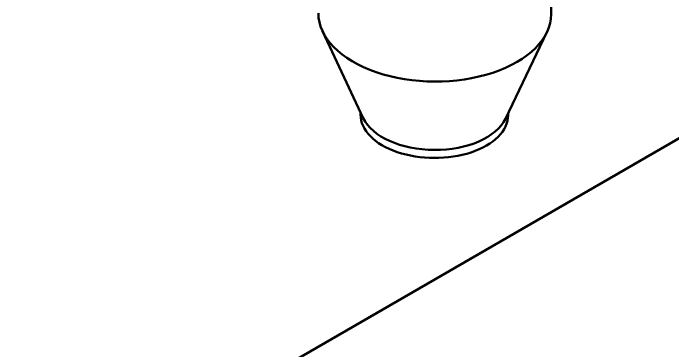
# Model space of a CAD drawing. Header units: millimetres. Extents: x 0 to 420, y 0 to 297.
# Drawn here: x 296.78 to 302.53, y 154.09 to 157.03 of the extents above; entities that cross this region are included whole.
import ezdxf

# ---------------------------------------------------------------- set-up
doc = ezdxf.new("R2010")
doc.units = ezdxf.units.MM
doc.header["$LTSCALE"] = 0.75
doc.layers.add('Visible', color=7, linetype='Continuous', lineweight=50)

msp = doc.modelspace()

# ---------------------------------------------------------------- linework, layer by layer
at = {"layer": 'Visible', "extrusion": (0, 0.816497, 0.57735)}
for p, q in [((301.4713, 158.4335), (301.4652, 157.0194)), ((299.8273, 156.114), (299.4726, 156.8705)), ((301.0666, 156.1087), (301.4278, 156.862)), ((299.8043, 156.1631), (299.8042, 156.1443)), ((301.09, 156.1576), (301.0899, 156.1387)), ((302.7488, 156.0353), (268.8788, 136.4805))]:
    msp.add_line(p, q, dxfattribs=at)
at = {"layer": 'Visible'}
for centre, major_axis, start_param, end_param in [((300.4509, 157.0238), (-1.0143, 0.0044), 0, 3.141593), ((300.4471, 156.1415), (-0.6429, 0.0028), 0, 3.141593), ((300.4474, 156.2112), (-0.6429, 0.0028), 0.269669, 2.871924)]:
    msp.add_ellipse(centre, major_axis=major_axis, ratio=0.58284, start_param=start_param, end_param=end_param, dxfattribs=at)

doc.saveas('drawing.dxf')
